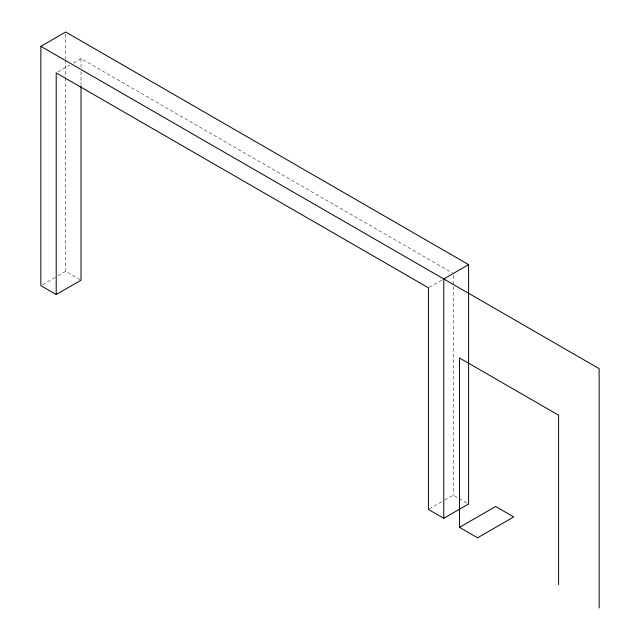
<?xml version="1.0" encoding="UTF-8"?>
<svg xmlns="http://www.w3.org/2000/svg" width="640" height="640" viewBox="0 0 640 640"><rect width="100%" height="100%" fill="white"/><g stroke="black" fill="none" stroke-linecap="round" stroke-linejoin="round"><path stroke-width="0.48" stroke-dasharray="3.2 2.4" d="M57.912 71.912L69.896 64.992M73.32 63.016L81.024 58.568L452.392 272.976M42.576 284.696L57.12 276.296M57.976 275.8L65.68 271.352L81.024 280.208M429.288 287.312L442.128 279.904M429.288 508.952L443.84 500.552M444.696 500.056L453.256 495.112L458.368 498.064M459.224 498.56L466.888 502.984M453.256 275.472L453.256 495.112M81.024 58.568L81.024 67.552M81.024 71.552L81.024 85.528M65.68 33.992L65.68 58.928M65.68 59.928L65.68 76.88M65.68 77.872L65.68 271.352"/><path stroke-width="0.96" d="M40.864 46.328L65.68 32L468.592 264.616L468.592 503.968L443.776 518.304L428.432 509.448L428.432 287.808L56.2 72.896L56.2 294.536L40.864 285.68L40.864 46.328L599.136 368.648L599.136 608M56.2 294.536L81.024 280.208L81.024 86.52M468.592 264.616L443.776 278.952L443.776 518.304M459.472 527.368L495.656 506.472L513.752 516.92L477.568 537.808L459.472 527.368L459.472 357.96L558.592 415.184L558.592 584.592"/></g></svg>
